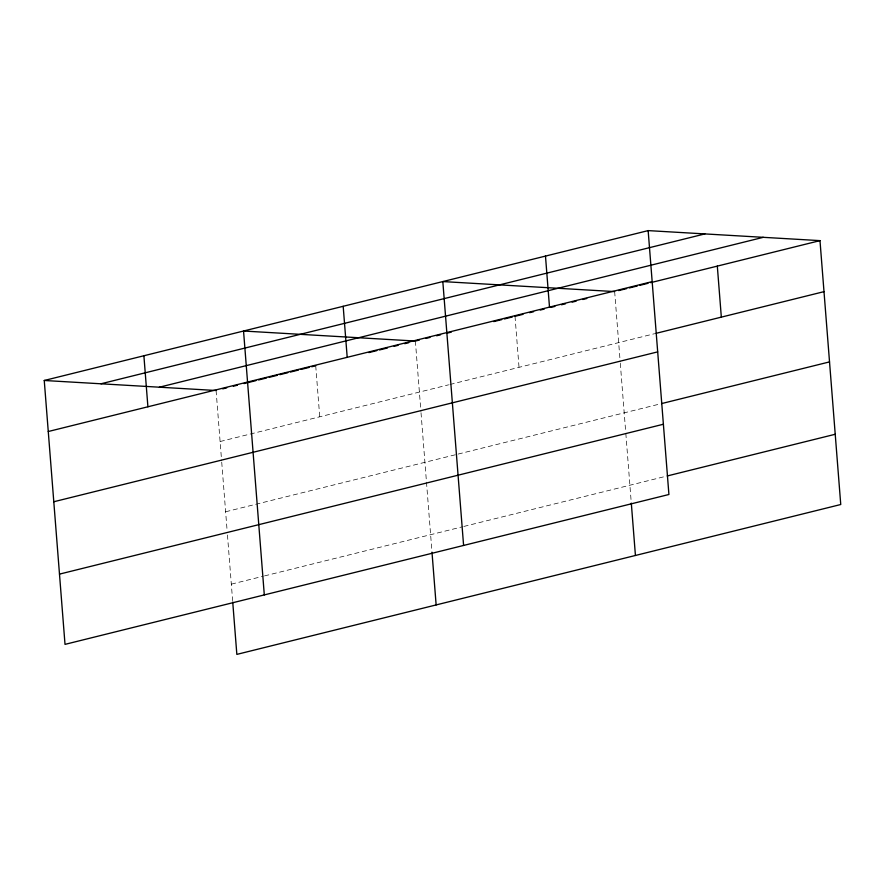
<?xml version="1.0" encoding="UTF-8"?>
<svg xmlns="http://www.w3.org/2000/svg" width="885" height="885" viewBox="0 0 885 885"><rect width="100%" height="100%" fill="white"/><g stroke="black" fill="none" stroke-linecap="round" stroke-linejoin="round"><path stroke-width="0.66" stroke-dasharray="4.42 3.32" d="M220.1 441.526L448.618 384.82M449.945 384.488L654.668 333.678M225.631 511.773L456.804 454.403M458.131 454.071L660.199 403.914M231.328 584.144L263.21 576.235M264.538 575.903L462.501 526.774M463.828 526.442L665.896 476.296M614.655 291.585L620.186 361.888M620.297 363.27L625.706 431.969M625.817 433.34L631.193 501.751M515.015 316.321L519.03 367.341M415.375 341.046L420.906 411.348M421.017 412.731L432.024 552.594M315.724 365.782L319.739 416.802M216.084 390.506L221.615 460.808M221.726 462.191L227.025 529.529M227.456 534.982L232.622 600.672"/><path stroke-width="1.33" d="M648.152 230.609L668.916 494.494L65.014 644.369L44.25 380.484L648.152 230.609L819.986 240.631L840.75 504.516L236.848 654.391L232.733 602.054M100.956 383.791L704.858 233.917M159.377 387.199L763.279 237.324M48.266 431.515L652.168 281.629M222.721 388.858L226.715 387.873M233.352 386.225L237.346 385.229M243.983 383.581L255.942 380.616M258.597 379.953L266.573 377.972M269.228 377.32L277.193 375.34M279.859 374.676L287.824 372.696M290.479 372.043L298.455 370.063M301.11 369.399L309.086 367.43M311.741 366.766L315.724 365.782M368.868 352.584L376.844 350.604M379.499 349.951L387.475 347.971M394.113 346.323L398.095 345.338M404.744 343.69L408.726 342.694M419.357 340.061L415.375 341.046L243.541 331.023L264.305 594.908M425.995 338.413L429.988 337.417M436.626 335.769L440.608 334.784M447.257 333.136L451.239 332.14M493.753 321.598L501.729 319.618M504.384 318.954L512.36 316.974M515.015 316.321L522.98 314.341M529.628 312.693L533.611 311.697M540.259 310.049L544.242 309.064M550.879 307.416L554.873 306.42M561.51 304.772L565.504 303.787M572.141 302.139L576.124 301.154M582.772 299.506L586.755 298.51M618.659 290.59L626.657 288.61M629.323 287.946L637.322 285.966M639.988 285.302L647.986 283.311M650.652 282.658L819.986 240.631M656.006 333.346L824.001 291.652M53.797 501.751L657.688 351.876M661.538 403.593L829.522 361.899M59.494 574.122L663.385 424.247M667.224 475.964L835.219 434.269M614.655 291.585L442.821 281.574L463.596 545.448M44.25 380.484L216.084 390.506M717.315 266.108L721.33 317.129M631.304 503.134L635.43 555.47M545.481 256.086L549.496 307.117M432.024 552.594L436.139 604.931M343.181 306.298L347.197 357.319M143.89 355.759L147.906 406.779"/></g></svg>
